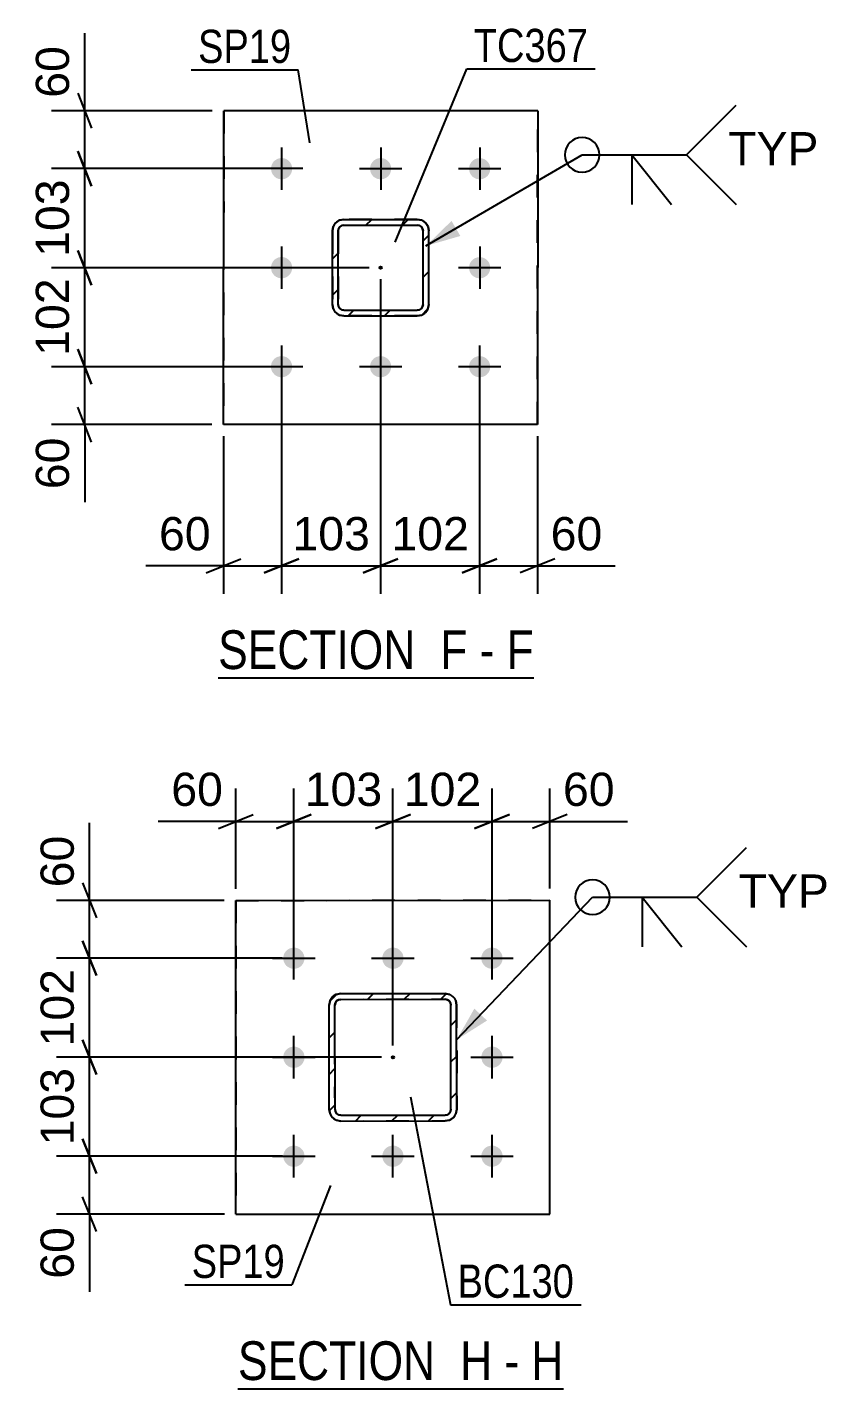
# Model space of a CAD drawing. Header units: millimetres. Extents: x -130 to 464, y -183 to 237.
# Drawn here: x 307.8 to 377, y -12.5 to 105 of the extents above; entities that cross this region are included whole.
import ezdxf

# ---------------------------------------------------------------- set-up
doc = ezdxf.new("R2010")
doc.units = ezdxf.units.MM
doc.linetypes.add('DXK_LINE_DOT2', pattern=[3.9198, 1.9599, -1.9599])
doc.linetypes.add('DXK_LINE_DOT3', pattern=[5.9187, 2.979, -0.9799, 0.9799, -0.9799])
doc.styles.add('Arial', font='ARIAL.TTF', dxfattribs={"height": 0.2})
doc.styles.add('Arial Narrow', font='ARIALN.TTF', dxfattribs={"height": 0.2})

# ---------------------------------------------------------------- blocks, each defined once
blk = doc.blocks.new('Unknown-284929128-15 - 3532')
at = {"color": 6, "linetype": 'Continuous'}
blk.add_line((326, -12.5), (354.07, -12.5), dxfattribs=at)
at = {"color": 0, "linetype": 'Continuous'}
for points in [[(344.11, -11.75), (344.11, -8.25), (326, -8.25), (326, -11.75)], [(347.93, -11.75), (347.93, -8.25), (345.16, -8.25), (345.16, -11.75)], [(350.25, -11.75), (350.25, -8.25), (348.98, -8.25), (348.98, -11.75)], [(354.07, -11.75), (354.07, -8.25), (351.3, -8.25), (351.3, -11.75)]]:
    blk.add_wipeout(points, dxfattribs=at)
at = {"color": 7, "linetype": 'Continuous', "style": 'Arial Narrow'}
for s, p in [('SECTION ', (326, -11.75)), ('H', (345.16, -11.75)), ('H', (351.3, -11.75)), ('-', (348.98, -11.75))]:
    blk.add_text(s, height=3.34, dxfattribs=at).set_placement(p)
blk = doc.blocks.new('Unknown-284929128-19 - 4059')
at = {"color": 6, "linetype": 'Continuous'}
blk.add_line((324.29, 48.85), (351.51, 48.85), dxfattribs=at)
at = {"color": 0, "linetype": 'Continuous'}
for points in [[(342.4, 49.6), (342.4, 53.1), (324.29, 53.1), (324.29, 49.6)], [(345.79, 49.6), (345.79, 53.1), (343.45, 53.1), (343.45, 49.6)], [(348.12, 49.6), (348.12, 53.1), (346.84, 53.1), (346.84, 49.6)], [(351.51, 49.6), (351.51, 53.1), (349.17, 53.1), (349.17, 49.6)]]:
    blk.add_wipeout(points, dxfattribs=at)
at = {"color": 7, "linetype": 'Continuous', "style": 'Arial Narrow'}
for s, p in [('SECTION ', (324.29, 49.6)), ('F', (343.45, 49.6)), ('F', (349.17, 49.6)), ('-', (346.84, 49.6))]:
    blk.add_text(s, height=3.34, dxfattribs=at).set_placement(p)
blk = doc.blocks.new('Part-284929128-3559 - 3532')
at = {"color": 2, "linetype": 'Continuous'}
for p, q in [((325.82, 29.64), (352.9, 29.65)), ((325.82, 29.64), (325.82, 29.64)), ((325.83, 2.56), (325.82, 29.64)), ((352.9, 29.65), (352.9, 29.65)), ((352.91, 2.57), (352.9, 29.65)), ((325.83, 2.56), (352.91, 2.57)), ((325.83, 2.56), (325.83, 2.56)), ((352.91, 2.57), (352.91, 2.57))]:
    blk.add_line(p, q, dxfattribs=at)
at = {"color": 7, "linetype": 'DXK_LINE_DOT2'}
for p, q in [((325.82, 29.64), (352.9, 29.65)), ((325.82, 29.64), (325.83, 2.56)), ((352.91, 2.57), (352.9, 29.65)), ((325.83, 2.56), (352.91, 2.57))]:
    blk.add_line(p, q, dxfattribs=at)
blk = doc.blocks.new('Bolt-284929128-3584 - 3532')
at = {"linetype": 'Continuous'}
for points in [[(331.48, 25.28), (331.6, 25.13), (331.68, 24.96), (331.73, 24.77), (331.74, 24.58), (331.7, 24.39), (331.63, 24.21), (331.52, 24.06), (331.39, 23.92), (331.22, 23.82), (331.04, 23.76), (330.85, 23.73), (330.66, 23.74), (330.48, 23.8), (330.31, 23.89), (330.16, 24.01), (330.05, 24.16), (329.96, 24.33), (329.91, 24.52), (329.91, 24.71), (329.94, 24.9), (330.01, 25.08), (330.12, 25.23), (330.26, 25.37), (330.42, 25.47), (330.6, 25.53), (330.79, 25.56), (330.98, 25.55), (331.17, 25.5), (331.33, 25.41)], [(340.02, 25.28), (340.14, 25.13), (340.23, 24.96), (340.27, 24.77), (340.28, 24.58), (340.25, 24.39), (340.17, 24.22), (340.07, 24.06), (339.93, 23.92), (339.77, 23.82), (339.59, 23.76), (339.4, 23.73), (339.21, 23.74), (339.02, 23.8), (338.85, 23.89), (338.7, 24.01), (338.59, 24.16), (338.5, 24.33), (338.46, 24.52), (338.45, 24.71), (338.48, 24.9), (338.55, 25.08), (338.66, 25.24), (338.8, 25.37), (338.96, 25.47), (339.14, 25.54), (339.33, 25.56), (339.52, 25.55), (339.71, 25.5), (339.88, 25.41)], [(348.57, 25.28), (348.68, 25.13), (348.77, 24.96), (348.81, 24.78), (348.82, 24.58), (348.79, 24.4), (348.72, 24.22), (348.61, 24.06), (348.47, 23.93), (348.31, 23.82), (348.13, 23.76), (347.94, 23.73), (347.75, 23.75), (347.56, 23.8), (347.39, 23.89), (347.25, 24.01), (347.13, 24.16), (347.04, 24.33), (347, 24.52), (346.99, 24.71), (347.02, 24.9), (347.1, 25.08), (347.2, 25.24), (347.34, 25.37), (347.5, 25.47), (347.68, 25.54), (347.87, 25.56), (348.06, 25.55), (348.25, 25.5), (348.42, 25.41)], [(331.48, 16.74), (331.6, 16.59), (331.69, 16.42), (331.73, 16.23), (331.74, 16.04), (331.71, 15.85), (331.63, 15.67), (331.53, 15.51), (331.39, 15.38), (331.23, 15.28), (331.05, 15.21), (330.86, 15.19), (330.67, 15.2), (330.48, 15.25), (330.31, 15.34), (330.16, 15.47), (330.05, 15.62), (329.96, 15.79), (329.92, 15.98), (329.91, 16.17), (329.94, 16.36), (330.01, 16.53), (330.12, 16.69), (330.26, 16.83), (330.42, 16.93), (330.6, 16.99), (330.79, 17.02), (330.98, 17.01), (331.17, 16.95), (331.34, 16.86)], [(348.57, 16.74), (348.68, 16.59), (348.77, 16.42), (348.82, 16.23), (348.82, 16.04), (348.79, 15.85), (348.72, 15.68), (348.61, 15.52), (348.47, 15.38), (348.31, 15.28), (348.13, 15.22), (347.94, 15.19), (347.75, 15.2), (347.56, 15.26), (347.39, 15.35), (347.25, 15.47), (347.13, 15.62), (347.05, 15.79), (347, 15.98), (346.99, 16.17), (347.03, 16.36), (347.1, 16.54), (347.21, 16.7), (347.34, 16.83), (347.51, 16.93), (347.69, 17), (347.88, 17.02), (348.07, 17.01), (348.25, 16.96), (348.42, 16.87)], [(331.48, 8.2), (331.6, 8.05), (331.69, 7.88), (331.73, 7.69), (331.74, 7.5), (331.71, 7.31), (331.63, 7.13), (331.53, 6.97), (331.39, 6.84), (331.23, 6.74), (331.05, 6.67), (330.86, 6.65), (330.67, 6.66), (330.48, 6.71), (330.31, 6.8), (330.17, 6.92), (330.05, 7.08), (329.96, 7.25), (329.92, 7.43), (329.91, 7.63), (329.94, 7.81), (330.02, 7.99), (330.12, 8.15), (330.26, 8.28), (330.42, 8.39), (330.6, 8.45), (330.79, 8.48), (330.98, 8.46), (331.17, 8.41), (331.34, 8.32)], [(340.03, 8.2), (340.14, 8.05), (340.23, 7.88), (340.27, 7.69), (340.28, 7.5), (340.25, 7.31), (340.18, 7.13), (340.07, 6.97), (339.93, 6.84), (339.77, 6.74), (339.59, 6.67), (339.4, 6.65), (339.21, 6.66), (339.02, 6.71), (338.85, 6.8), (338.71, 6.93), (338.59, 7.08), (338.51, 7.25), (338.46, 7.44), (338.45, 7.63), (338.49, 7.82), (338.56, 7.99), (338.66, 8.15), (338.8, 8.29), (338.97, 8.39), (339.15, 8.45), (339.33, 8.48), (339.53, 8.47), (339.71, 8.41), (339.88, 8.32)], [(348.57, 8.2), (348.69, 8.05), (348.77, 7.88), (348.82, 7.69), (348.82, 7.5), (348.79, 7.31), (348.72, 7.13), (348.61, 6.98), (348.47, 6.84), (348.31, 6.74), (348.13, 6.68), (347.94, 6.65), (347.75, 6.66), (347.57, 6.71), (347.4, 6.8), (347.25, 6.93), (347.13, 7.08), (347.05, 7.25), (347, 7.44), (346.99, 7.63), (347.03, 7.82), (347.1, 7.99), (347.21, 8.15), (347.34, 8.29), (347.51, 8.39), (347.69, 8.45), (347.88, 8.48), (348.07, 8.47), (348.25, 8.41), (348.42, 8.32)]]:
    blk.add_hatch(color=1, dxfattribs=at).paths.add_polyline_path(points)
at = {"color": 1, "linetype": 'Continuous'}
for p, q in [((330.82, 22.81), (330.82, 26.48)), ((339.36, 22.81), (339.36, 26.48)), ((347.91, 22.81), (347.91, 26.48)), ((328.99, 24.64), (332.66, 24.65)), ((337.53, 24.65), (341.2, 24.65)), ((346.07, 24.65), (349.74, 24.65)), ((330.82, 14.27), (330.82, 17.94)), ((347.91, 14.27), (347.91, 17.94)), ((328.99, 16.1), (332.66, 16.1)), ((346.07, 16.11), (349.74, 16.11)), ((330.83, 5.73), (330.83, 9.4)), ((339.37, 5.73), (339.37, 9.4)), ((347.91, 5.73), (347.91, 9.4)), ((328.99, 7.56), (332.66, 7.56)), ((337.53, 7.56), (341.2, 7.56)), ((346.08, 7.56), (349.74, 7.57))]:
    blk.add_line(p, q, dxfattribs=at)
blk = doc.blocks.new('Part-284929128-3581 - 3532')
at = {"linetype": 'Continuous'}
h = blk.add_hatch(dxfattribs=at)
h.set_pattern_fill('', scale=0.7, style=0, pattern_type=0)
h.set_pattern_definition([(45, (334.4816, 21.5275), (-1.57154, 1.57154), [])])
h.paths.add_polyline_path([(334.86, 21.6), (334.48, 21.53), (334.16, 21.31), (333.94, 20.99), (333.86, 20.6), (333.87, 11.6), (333.94, 11.22), (334.16, 10.9), (334.48, 10.68), (334.87, 10.6), (343.87, 10.61), (344.25, 10.68), (344.57, 10.9), (344.79, 11.22), (344.87, 11.61), (344.86, 20.61), (344.79, 20.99), (344.57, 21.31), (344.25, 21.53), (343.86, 21.61)])
h.paths.add_polyline_path([(343.86, 21.11), (344.06, 21.07), (344.22, 20.96), (344.33, 20.8), (344.36, 20.61), (344.37, 11.61), (344.33, 11.41), (344.22, 11.25), (344.06, 11.14), (343.87, 11.11), (334.87, 11.1), (334.67, 11.14), (334.51, 11.25), (334.4, 11.41), (334.37, 11.6), (334.36, 20.6), (334.4, 20.79), (334.51, 20.96), (334.67, 21.07), (334.86, 21.1)])
blk.add_hatch(color=246, dxfattribs=at).paths.add_polyline_path([(339.37, 16, -1), (339.37, 16.2, -1)])
at = {"color": 7, "linetype": 'DXK_LINE_DOT2'}
for p, q in [((334.48, 21.53), (334.86, 21.6)), ((334.86, 21.6), (343.86, 21.61)), ((343.86, 21.61), (344.25, 21.53)), ((344.25, 21.53), (344.25, 21.53)), ((333.86, 20.6), (333.94, 20.99)), ((333.87, 11.6), (333.86, 20.6)), ((334.4, 20.8), (334.36, 20.6)), ((334.37, 11.6), (334.36, 20.6)), ((334.51, 20.96), (334.4, 20.8)), ((334.67, 21.07), (334.51, 20.96)), ((334.86, 21.1), (334.67, 21.07)), ((334.86, 21.1), (343.86, 21.11)), ((344.06, 21.07), (343.86, 21.11)), ((344.22, 20.96), (344.06, 21.07)), ((344.33, 20.8), (344.22, 20.96)), ((344.36, 20.61), (344.33, 20.8)), ((344.37, 11.61), (344.36, 20.61)), ((344.79, 20.99), (344.79, 20.99)), ((344.79, 20.99), (344.86, 20.61)), ((344.86, 20.61), (344.87, 11.61)), ((333.94, 11.22), (333.87, 11.6)), ((334.37, 11.6), (334.4, 11.41)), ((334.4, 11.41), (334.51, 11.25)), ((334.87, 10.6), (334.48, 10.68)), ((334.51, 11.25), (334.68, 11.14)), ((334.68, 11.14), (334.87, 11.1)), ((334.87, 11.1), (343.87, 11.11)), ((334.87, 10.6), (343.87, 10.61)), ((343.87, 11.11), (344.06, 11.14)), ((344.25, 10.68), (343.87, 10.61)), ((344.06, 11.14), (344.22, 11.25)), ((344.22, 11.25), (344.33, 11.41)), ((344.33, 11.41), (344.37, 11.61)), ((344.87, 11.61), (344.79, 11.22))]:
    blk.add_line(p, q, dxfattribs=at)
at = {"color": 2, "linetype": 'Continuous'}
for p, q in [((334.86, 21.6), (334.48, 21.53)), ((334.86, 21.6), (343.86, 21.61)), ((334.86, 21.6), (334.86, 21.6)), ((343.86, 21.61), (343.86, 21.61)), ((344.25, 21.53), (343.86, 21.61)), ((333.94, 20.99), (333.86, 20.6)), ((333.86, 20.6), (333.86, 20.6)), ((333.87, 11.6), (333.86, 20.6)), ((334.36, 20.6), (334.4, 20.79)), ((334.36, 20.6), (334.36, 20.6)), ((334.37, 11.6), (334.36, 20.6)), ((334.4, 20.79), (334.51, 20.96)), ((334.51, 20.96), (334.67, 21.07)), ((334.67, 21.07), (334.86, 21.1)), ((334.86, 21.1), (343.86, 21.11)), ((334.86, 21.1), (334.86, 21.1)), ((343.86, 21.11), (343.86, 21.11)), ((343.86, 21.11), (344.06, 21.07)), ((344.06, 21.07), (344.22, 20.96)), ((344.22, 20.96), (344.33, 20.8)), ((344.33, 20.8), (344.36, 20.61)), ((344.36, 20.61), (344.36, 20.61)), ((344.37, 11.61), (344.36, 20.61)), ((344.86, 20.61), (344.79, 20.99)), ((344.86, 20.61), (344.86, 20.61)), ((344.87, 11.61), (344.86, 20.61)), ((333.87, 11.6), (333.87, 11.6)), ((333.87, 11.6), (333.94, 11.22)), ((334.37, 11.6), (334.37, 11.6)), ((334.4, 11.41), (334.37, 11.6)), ((334.51, 11.25), (334.4, 11.41)), ((334.48, 10.68), (334.87, 10.6)), ((334.67, 11.14), (334.51, 11.25)), ((334.87, 11.1), (334.67, 11.14)), ((334.87, 11.1), (343.87, 11.11)), ((334.87, 11.1), (334.87, 11.1)), ((334.87, 10.6), (343.87, 10.61)), ((334.87, 10.6), (334.87, 10.6)), ((344.06, 11.14), (343.87, 11.11)), ((343.87, 11.11), (343.87, 11.11)), ((343.87, 10.61), (344.25, 10.68)), ((343.87, 10.61), (343.87, 10.61)), ((344.22, 11.25), (344.06, 11.14)), ((344.33, 11.41), (344.22, 11.25)), ((344.37, 11.61), (344.33, 11.41)), ((344.37, 11.61), (344.37, 11.61)), ((344.79, 11.22), (344.87, 11.61)), ((344.87, 11.61), (344.87, 11.61))]:
    blk.add_line(p, q, dxfattribs=at)
at = {"color": 7, "linetype": 'DXK_LINE_DOT3'}
blk.add_line((339.36, 16.1), (339.37, 16.11), dxfattribs=at)
at = {"color": 246, "linetype": 'DXK_LINE_DOT2'}
blk.add_line((339.36, 16.1), (339.37, 16.11), dxfattribs=at)
at = {"color": 246, "linetype": 'Continuous'}
blk.add_circle((339.37, 16.1), 0.1, dxfattribs=at)
at = {"color": 7, "linetype": 'DXK_LINE_DOT2'}
for centre, start, end in [((334.86, 20.6), 112.5099, 157.5099), ((334.87, 11.6), 202.5099, 247.5099), ((343.87, 11.61), 292.5099, 337.5099)]:
    blk.add_arc(centre, 1, start, end, dxfattribs=at)
at = {"color": 2, "linetype": 'Continuous'}
for centre, start, end in [((334.86, 20.6), 112.5099, 157.5099), ((343.86, 20.61), 22.5099, 67.5099), ((334.87, 11.6), 202.5099, 247.5099), ((343.87, 11.61), 292.5099, 337.5099)]:
    blk.add_arc(centre, 1, start, end, dxfattribs=at)
blk = doc.blocks.new('Part-284929128-4078 - 4059')
at = {"linetype": 'Continuous'}
h = blk.add_hatch(dxfattribs=at)
h.set_pattern_fill('', scale=0.7, style=0, pattern_type=0)
h.set_pattern_definition([(45, (341.8534, 80.1415), (-1.57154, 1.57154), [])])
h.paths.add_polyline_path([(341.47, 80.07), (341.85, 80.14), (342.18, 80.36), (342.39, 80.68), (342.47, 81.07), (342.47, 87.4), (342.4, 87.78), (342.18, 88.11), (341.85, 88.32), (341.47, 88.4), (335.14, 88.4), (334.76, 88.32), (334.43, 88.11), (334.21, 87.78), (334.14, 87.4), (334.14, 81.07), (334.21, 80.68), (334.43, 80.36), (334.75, 80.14), (335.14, 80.07)])
h.paths.add_polyline_path([(335.14, 80.57), (334.95, 80.6), (334.78, 80.71), (334.68, 80.88), (334.64, 81.07), (334.64, 87.4), (334.68, 87.59), (334.79, 87.75), (334.95, 87.86), (335.14, 87.9), (341.47, 87.9), (341.66, 87.86), (341.83, 87.75), (341.93, 87.59), (341.97, 87.4), (341.97, 81.07), (341.93, 80.87), (341.82, 80.71), (341.66, 80.6), (341.47, 80.57)])
blk.add_hatch(color=246, dxfattribs=at).paths.add_polyline_path([(338.3, 84.13, -1), (338.3, 84.33, -1)])
at = {"color": 7, "linetype": 'DXK_LINE_DOT2'}
for p, q in [((334.76, 88.32), (335.14, 88.4)), ((341.47, 88.4), (335.14, 88.4)), ((341.47, 88.4), (341.85, 88.32)), ((334.14, 87.4), (334.21, 87.78)), ((334.14, 87.4), (334.14, 81.07)), ((334.68, 87.59), (334.64, 87.4)), ((334.64, 87.4), (334.64, 81.07)), ((334.78, 87.75), (334.68, 87.59)), ((334.95, 87.86), (334.78, 87.75)), ((335.14, 87.9), (334.95, 87.86)), ((335.14, 87.9), (341.47, 87.9)), ((341.66, 87.86), (341.47, 87.9)), ((341.83, 87.75), (341.66, 87.86)), ((341.93, 87.59), (341.83, 87.75)), ((341.97, 87.4), (341.93, 87.59)), ((341.97, 81.07), (341.97, 87.4)), ((342.4, 87.78), (342.47, 87.4)), ((342.47, 81.07), (342.47, 87.4)), ((334.21, 80.68), (334.14, 81.07)), ((334.64, 81.07), (334.68, 80.88)), ((341.93, 80.87), (341.97, 81.07)), ((342.47, 81.07), (342.39, 80.68)), ((334.68, 80.88), (334.78, 80.71)), ((335.14, 80.07), (334.75, 80.14)), ((334.78, 80.71), (334.95, 80.6)), ((334.95, 80.6), (335.14, 80.57)), ((335.14, 80.57), (341.47, 80.57)), ((341.47, 80.07), (335.14, 80.07)), ((341.47, 80.57), (341.66, 80.6)), ((341.85, 80.14), (341.47, 80.07)), ((341.66, 80.6), (341.82, 80.71)), ((341.82, 80.71), (341.93, 80.87))]:
    blk.add_line(p, q, dxfattribs=at)
at = {"color": 2, "linetype": 'Continuous'}
for p, q in [((335.14, 88.4), (334.76, 88.32)), ((335.14, 88.4), (335.14, 88.4)), ((335.14, 88.4), (341.47, 88.4)), ((341.47, 88.4), (341.47, 88.4)), ((341.85, 88.32), (341.47, 88.4)), ((334.21, 87.78), (334.14, 87.4)), ((334.14, 87.4), (334.14, 87.4)), ((334.14, 81.07), (334.14, 87.4)), ((334.64, 87.4), (334.68, 87.59)), ((334.64, 87.4), (334.64, 87.4)), ((334.64, 81.07), (334.64, 87.4)), ((334.68, 87.59), (334.79, 87.75)), ((334.79, 87.75), (334.95, 87.86)), ((334.95, 87.86), (335.14, 87.9)), ((335.14, 87.9), (335.14, 87.9)), ((335.14, 87.9), (341.47, 87.9)), ((341.47, 87.9), (341.47, 87.9)), ((341.47, 87.9), (341.66, 87.86)), ((341.66, 87.86), (341.83, 87.75)), ((341.83, 87.75), (341.93, 87.59)), ((341.93, 87.59), (341.97, 87.4)), ((341.97, 87.4), (341.97, 87.4)), ((341.97, 81.07), (341.97, 87.4)), ((342.47, 87.4), (342.4, 87.78)), ((342.47, 87.4), (342.47, 87.4)), ((342.47, 81.07), (342.47, 87.4)), ((334.14, 81.07), (334.14, 81.07)), ((334.14, 81.07), (334.21, 80.68)), ((334.64, 81.07), (334.64, 81.07)), ((334.68, 80.88), (334.64, 81.07)), ((341.97, 81.07), (341.93, 80.87)), ((341.97, 81.07), (341.97, 81.07)), ((342.39, 80.68), (342.47, 81.07)), ((342.47, 81.07), (342.47, 81.07)), ((334.78, 80.71), (334.68, 80.88)), ((334.75, 80.14), (335.14, 80.07)), ((334.95, 80.6), (334.78, 80.71)), ((335.14, 80.57), (334.95, 80.6)), ((335.14, 80.57), (335.14, 80.57)), ((335.14, 80.57), (341.47, 80.57)), ((335.14, 80.07), (335.14, 80.07)), ((335.14, 80.07), (341.47, 80.07)), ((341.66, 80.6), (341.47, 80.57)), ((341.47, 80.57), (341.47, 80.57)), ((341.47, 80.07), (341.85, 80.14)), ((341.47, 80.07), (341.47, 80.07)), ((341.82, 80.71), (341.66, 80.6)), ((341.93, 80.87), (341.82, 80.71))]:
    blk.add_line(p, q, dxfattribs=at)
at = {"color": 7, "linetype": 'DXK_LINE_DOT3'}
blk.add_line((338.3, 84.23), (338.3, 84.23), dxfattribs=at)
at = {"color": 246, "linetype": 'DXK_LINE_DOT2'}
blk.add_line((338.3, 84.23), (338.3, 84.23), dxfattribs=at)
at = {"color": 246, "linetype": 'Continuous'}
blk.add_circle((338.3, 84.23), 0.1, dxfattribs=at)
at = {"color": 7, "linetype": 'DXK_LINE_DOT2'}
for centre, start, end in [((335.14, 87.4), 112.49, 157.49), ((341.47, 87.4), 22.49, 67.49), ((335.14, 81.07), 202.49, 247.49), ((341.47, 81.07), 292.49, 337.49)]:
    blk.add_arc(centre, 1, start, end, dxfattribs=at)
at = {"color": 2, "linetype": 'Continuous'}
for centre, start, end in [((335.14, 87.4), 112.49, 157.49), ((341.47, 87.4), 22.49, 67.49), ((335.14, 81.07), 202.49, 247.49), ((341.47, 81.07), 292.49, 337.49)]:
    blk.add_arc(centre, 1, start, end, dxfattribs=at)
blk = doc.blocks.new('Part-284929128-4084 - 4059')
at = {"color": 2, "linetype": 'Continuous'}
for p, q in [((324.76, 70.69), (324.77, 97.78)), ((351.85, 97.77), (324.77, 97.78)), ((351.85, 97.77), (351.84, 70.69)), ((351.85, 97.77), (351.85, 97.77)), ((351.84, 70.69), (324.76, 70.69)), ((351.84, 70.69), (351.84, 70.69))]:
    blk.add_line(p, q, dxfattribs=at)
at = {"color": 7, "linetype": 'DXK_LINE_DOT2'}
for p, q in [((324.77, 97.78), (324.76, 70.69)), ((351.84, 70.69), (351.85, 97.77))]:
    blk.add_line(p, q, dxfattribs=at)
blk = doc.blocks.new('Bolt-284929128-4132 - 4059')
at = {"linetype": 'Continuous'}
for points in [[(328.85, 92.78), (328.87, 92.97), (328.93, 93.15), (329.02, 93.32), (329.15, 93.46), (329.31, 93.57), (329.48, 93.65), (329.67, 93.69), (329.86, 93.69), (330.05, 93.65), (330.22, 93.57), (330.38, 93.46), (330.51, 93.31), (330.6, 93.15), (330.66, 92.96), (330.68, 92.77), (330.66, 92.58), (330.6, 92.4), (330.5, 92.24), (330.38, 92.09), (330.22, 91.98), (330.05, 91.9), (329.86, 91.86), (329.67, 91.86), (329.48, 91.9), (329.3, 91.98), (329.15, 92.1), (329.02, 92.24), (328.93, 92.4), (328.87, 92.59)], [(337.39, 92.78), (337.41, 92.97), (337.47, 93.15), (337.57, 93.31), (337.69, 93.46), (337.85, 93.57), (338.02, 93.65), (338.21, 93.69), (338.4, 93.69), (338.59, 93.65), (338.77, 93.57), (338.92, 93.45), (339.05, 93.31), (339.14, 93.15), (339.2, 92.96), (339.22, 92.77), (339.2, 92.58), (339.14, 92.4), (339.05, 92.23), (338.92, 92.09), (338.76, 91.98), (338.59, 91.9), (338.4, 91.86), (338.21, 91.86), (338.02, 91.9), (337.85, 91.98), (337.69, 92.09), (337.56, 92.24), (337.47, 92.4), (337.41, 92.59)], [(345.93, 92.77), (345.95, 92.97), (346.01, 93.15), (346.11, 93.31), (346.24, 93.46), (346.39, 93.57), (346.57, 93.65), (346.75, 93.68), (346.95, 93.68), (347.13, 93.64), (347.31, 93.57), (347.46, 93.45), (347.59, 93.31), (347.69, 93.14), (347.74, 92.96), (347.76, 92.77), (347.74, 92.58), (347.68, 92.4), (347.59, 92.23), (347.46, 92.09), (347.3, 91.98), (347.13, 91.9), (346.94, 91.86), (346.75, 91.86), (346.56, 91.9), (346.39, 91.98), (346.23, 92.09), (346.1, 92.24), (346.01, 92.4), (345.95, 92.58)], [(328.85, 84.24), (328.87, 84.43), (328.93, 84.61), (329.02, 84.77), (329.15, 84.92), (329.31, 85.03), (329.48, 85.11), (329.67, 85.15), (329.86, 85.15), (330.05, 85.11), (330.22, 85.03), (330.38, 84.91), (330.51, 84.77), (330.6, 84.61), (330.66, 84.42), (330.68, 84.23), (330.66, 84.04), (330.6, 83.86), (330.5, 83.69), (330.37, 83.55), (330.22, 83.44), (330.04, 83.36), (329.86, 83.32), (329.66, 83.32), (329.48, 83.36), (329.3, 83.44), (329.15, 83.55), (329.02, 83.7), (328.92, 83.86), (328.87, 84.05)], [(345.93, 84.23), (345.95, 84.42), (346.01, 84.61), (346.11, 84.77), (346.23, 84.91), (346.39, 85.03), (346.56, 85.1), (346.75, 85.14), (346.94, 85.14), (347.13, 85.1), (347.31, 85.02), (347.46, 84.91), (347.59, 84.77), (347.68, 84.6), (347.74, 84.42), (347.76, 84.23), (347.74, 84.04), (347.68, 83.86), (347.59, 83.69), (347.46, 83.55), (347.3, 83.44), (347.13, 83.36), (346.94, 83.32), (346.75, 83.32), (346.56, 83.36), (346.39, 83.44), (346.23, 83.55), (346.1, 83.69), (346.01, 83.86), (345.95, 84.04)], [(328.84, 75.69), (328.87, 75.89), (328.92, 76.07), (329.02, 76.23), (329.15, 76.38), (329.3, 76.49), (329.48, 76.56), (329.67, 76.6), (329.86, 76.6), (330.05, 76.56), (330.22, 76.49), (330.38, 76.37), (330.5, 76.23), (330.6, 76.06), (330.66, 75.88), (330.68, 75.69), (330.66, 75.5), (330.6, 75.32), (330.5, 75.15), (330.37, 75.01), (330.22, 74.9), (330.04, 74.82), (329.86, 74.78), (329.66, 74.78), (329.48, 74.82), (329.3, 74.9), (329.15, 75.01), (329.02, 75.16), (328.92, 75.32), (328.86, 75.5)], [(337.39, 75.69), (337.41, 75.88), (337.47, 76.07), (337.56, 76.23), (337.69, 76.37), (337.85, 76.49), (338.02, 76.56), (338.21, 76.6), (338.4, 76.6), (338.59, 76.56), (338.76, 76.48), (338.92, 76.37), (339.05, 76.23), (339.14, 76.06), (339.2, 75.88), (339.22, 75.69), (339.2, 75.5), (339.14, 75.32), (339.04, 75.15), (338.91, 75.01), (338.76, 74.9), (338.58, 74.82), (338.4, 74.78), (338.21, 74.78), (338.02, 74.82), (337.84, 74.9), (337.69, 75.01), (337.56, 75.15), (337.46, 75.32), (337.41, 75.5)], [(345.93, 75.69), (345.95, 75.88), (346.01, 76.06), (346.1, 76.23), (346.23, 76.37), (346.39, 76.48), (346.56, 76.56), (346.75, 76.6), (346.94, 76.6), (347.13, 76.56), (347.3, 76.48), (347.46, 76.37), (347.59, 76.23), (347.68, 76.06), (347.74, 75.88), (347.76, 75.69), (347.74, 75.5), (347.68, 75.31), (347.59, 75.15), (347.46, 75.01), (347.3, 74.89), (347.13, 74.82), (346.94, 74.78), (346.75, 74.78), (346.56, 74.82), (346.38, 74.9), (346.23, 75.01), (346.1, 75.15), (346.01, 75.32), (345.95, 75.5)]]:
    blk.add_hatch(color=1, dxfattribs=at).paths.add_polyline_path(points)
at = {"color": 1, "linetype": 'Continuous'}
for p, q in [((329.76, 94.61), (329.76, 90.94)), ((338.31, 94.61), (338.31, 90.94)), ((346.85, 94.61), (346.85, 90.94)), ((331.6, 92.78), (327.93, 92.78)), ((340.14, 92.77), (336.47, 92.77)), ((348.68, 92.77), (345.01, 92.77)), ((329.76, 86.07), (329.76, 82.4)), ((346.85, 86.06), (346.85, 82.4)), ((331.6, 84.23), (327.93, 84.23)), ((348.68, 84.23), (345.01, 84.23)), ((329.76, 77.53), (329.76, 73.86)), ((338.3, 77.52), (338.3, 73.86)), ((346.84, 77.52), (346.84, 73.86)), ((331.59, 75.69), (327.93, 75.69)), ((340.14, 75.69), (336.47, 75.69)), ((348.68, 75.69), (345.01, 75.69))]:
    blk.add_line(p, q, dxfattribs=at)
blk = doc.blocks.new('StraightDimension-284929128-3684 - 3532')
at = {"color": 7, "linetype": 'Continuous'}
for p, q in [((313.19, 29.64), (313.19, 36.34)), ((313.19, 29.64), (313.19, 36.34)), ((312.59, 31.14), (313.79, 28.14)), ((324.82, 29.64), (310.34, 29.64)), ((313.19, 24.65), (313.19, 29.64)), ((313.79, 23.15), (312.59, 26.15)), ((329.82, 24.65), (310.34, 24.65))]:
    blk.add_line(p, q, dxfattribs=at)
at = {"color": 0}
blk.add_wipeout([(312.44, 35.82), (308.24, 35.82), (308.24, 30.17), (312.44, 30.17)], dxfattribs=at)
at = {"color": 3, "style": 'Arial'}
blk.add_text('60', height=2.865, rotation=90.0002, dxfattribs=at).set_placement((311.84, 30.77))
blk = doc.blocks.new('StraightDimension-284929128-3621 - 3532')
at = {"color": 7, "linetype": 'Continuous'}
for p, q in [((325.82, 30.64), (325.82, 39.29)), ((330.82, 25.65), (330.82, 39.29)), ((325.82, 36.44), (319.12, 36.44)), ((325.82, 36.44), (319.12, 36.44)), ((324.32, 35.84), (327.32, 37.04)), ((325.82, 36.44), (330.82, 36.44)), ((332.32, 37.04), (329.32, 35.84))]:
    blk.add_line(p, q, dxfattribs=at)
at = {"color": 0}
blk.add_wipeout([(325.3, 37.19), (325.3, 41.39), (319.65, 41.39), (319.65, 37.19)], dxfattribs=at)
at = {"color": 3, "style": 'Arial'}
blk.add_text('60', height=2.865, dxfattribs=at).set_placement((320.25, 37.79))
blk = doc.blocks.new('StraightDimension-284929128-3631 - 3532')
at = {"color": 7, "linetype": 'Continuous'}
for p, q in [((330.82, 25.65), (330.82, 39.29)), ((339.37, 17.11), (339.37, 39.29)), ((329.32, 35.84), (332.32, 37.04)), ((330.82, 36.44), (339.37, 36.44)), ((340.87, 37.04), (337.87, 35.84))]:
    blk.add_line(p, q, dxfattribs=at)
at = {"color": 0}
blk.add_wipeout([(339.03, 37.19), (339.03, 41.39), (331.16, 41.39), (331.16, 37.19)], dxfattribs=at)
at = {"color": 3, "style": 'Arial'}
blk.add_text('103', height=2.865, dxfattribs=at).set_placement((331.76, 37.79))
blk = doc.blocks.new('StraightDimension-284929128-3639 - 3532')
at = {"color": 7, "linetype": 'Continuous'}
for p, q in [((339.37, 17.11), (339.37, 39.29)), ((347.91, 25.65), (347.91, 39.29)), ((337.87, 35.84), (340.87, 37.04)), ((339.37, 36.44), (347.91, 36.44)), ((349.41, 37.04), (346.41, 35.84))]:
    blk.add_line(p, q, dxfattribs=at)
at = {"color": 0}
blk.add_wipeout([(347.57, 37.19), (347.57, 41.39), (339.7, 41.39), (339.7, 37.19)], dxfattribs=at)
at = {"color": 3, "style": 'Arial'}
blk.add_text('102', height=2.865, dxfattribs=at).set_placement((340.3, 37.79))
blk = doc.blocks.new('StraightDimension-284929128-3647 - 3532')
at = {"color": 7, "linetype": 'Continuous'}
for p, q in [((347.91, 25.65), (347.91, 39.29)), ((352.9, 30.65), (352.9, 39.29)), ((346.41, 35.84), (349.41, 37.04)), ((347.91, 36.44), (352.9, 36.44)), ((354.4, 37.04), (351.4, 35.84)), ((352.9, 36.44), (359.6, 36.44)), ((352.9, 36.44), (359.6, 36.44))]:
    blk.add_line(p, q, dxfattribs=at)
at = {"color": 0}
blk.add_wipeout([(359.08, 37.19), (359.08, 41.39), (353.43, 41.39), (353.43, 37.19)], dxfattribs=at)
at = {"color": 3, "style": 'Arial'}
blk.add_text('60', height=2.865, dxfattribs=at).set_placement((354.03, 37.79))
blk = doc.blocks.new('StraightDimension-284929128-3658 - 3532')
at = {"color": 7, "linetype": 'Continuous'}
for p, q in [((312.59, 9.06), (313.79, 6.06)), ((329.83, 7.56), (310.34, 7.56)), ((313.19, 2.56), (313.19, 7.56)), ((313.79, 1.06), (312.59, 4.06)), ((324.83, 2.56), (310.34, 2.56)), ((313.19, 2.56), (313.19, -4.14)), ((313.19, 2.56), (313.19, -4.14))]:
    blk.add_line(p, q, dxfattribs=at)
at = {"color": 0}
blk.add_wipeout([(312.44, 2.04), (308.24, 2.04), (308.24, -3.61), (312.44, -3.61)], dxfattribs=at)
at = {"color": 3, "style": 'Arial'}
blk.add_text('60', height=2.865, rotation=90.0002, dxfattribs=at).set_placement((311.84, -3.01))
blk = doc.blocks.new('StraightDimension-284929128-3668 - 3532')
at = {"color": 7, "linetype": 'Continuous'}
for p, q in [((312.59, 17.61), (313.79, 14.61)), ((338.37, 16.11), (310.34, 16.11)), ((313.19, 7.56), (313.19, 16.11)), ((313.79, 6.06), (312.59, 9.06)), ((329.83, 7.56), (310.34, 7.56))]:
    blk.add_line(p, q, dxfattribs=at)
at = {"color": 0}
blk.add_wipeout([(312.44, 15.77), (308.24, 15.77), (308.24, 7.9), (312.44, 7.9)], dxfattribs=at)
at = {"color": 3, "style": 'Arial'}
blk.add_text('103', height=2.865, rotation=90.0002, dxfattribs=at).set_placement((311.84, 8.5))
blk = doc.blocks.new('StraightDimension-284929128-3676 - 3532')
at = {"color": 7, "linetype": 'Continuous'}
for p, q in [((312.59, 26.15), (313.79, 23.15)), ((329.82, 24.65), (310.34, 24.65)), ((313.19, 16.11), (313.19, 24.65)), ((313.79, 14.61), (312.59, 17.61)), ((338.37, 16.11), (310.34, 16.11))]:
    blk.add_line(p, q, dxfattribs=at)
at = {"color": 0}
blk.add_wipeout([(312.44, 24.31), (308.24, 24.31), (308.24, 16.44), (312.44, 16.44)], dxfattribs=at)
at = {"color": 3, "style": 'Arial'}
blk.add_text('102', height=2.865, rotation=90.0002, dxfattribs=at).set_placement((311.84, 17.04))
blk = doc.blocks.new('StraightDimension-284929128-4209 - 4059')
at = {"color": 7, "linetype": 'Continuous'}
for p, q in [((312.78, 97.78), (312.78, 104.47)), ((312.78, 97.78), (312.78, 104.47)), ((312.18, 99.28), (313.38, 96.28)), ((323.77, 97.78), (309.93, 97.78)), ((312.78, 92.78), (312.78, 97.78)), ((313.38, 91.28), (312.18, 94.28)), ((328.76, 92.78), (309.93, 92.78))]:
    blk.add_line(p, q, dxfattribs=at)
at = {"color": 0}
blk.add_wipeout([(312.03, 103.95), (307.83, 103.95), (307.83, 98.3), (312.03, 98.3)], dxfattribs=at)
at = {"color": 3, "style": 'Arial'}
blk.add_text('60', height=2.865, rotation=90.0002, dxfattribs=at).set_placement((311.43, 98.9))
blk = doc.blocks.new('StraightDimension-284929128-4200 - 4059')
at = {"color": 7, "linetype": 'Continuous'}
for p, q in [((312.18, 94.28), (313.38, 91.28)), ((328.76, 92.78), (309.93, 92.78)), ((312.78, 84.23), (312.78, 92.78)), ((313.38, 82.73), (312.18, 85.73)), ((337.31, 84.23), (309.93, 84.23))]:
    blk.add_line(p, q, dxfattribs=at)
at = {"color": 0}
blk.add_wipeout([(312.03, 92.44), (307.83, 92.44), (307.83, 84.57), (312.03, 84.57)], dxfattribs=at)
at = {"color": 3, "style": 'Arial'}
blk.add_text('103', height=2.865, rotation=90.0002, dxfattribs=at).set_placement((311.43, 85.17))
blk = doc.blocks.new('StraightDimension-284929128-4144 - 4059')
at = {"color": 7, "linetype": 'Continuous'}
for p, q in [((329.76, 74.69), (329.76, 56.1)), ((324.76, 69.69), (324.76, 56.1)), ((323.26, 57.9), (326.26, 59.1)), ((331.26, 59.1), (328.26, 57.9)), ((324.76, 58.5), (318.06, 58.5)), ((324.76, 58.5), (318.06, 58.5)), ((324.76, 58.5), (329.76, 58.5))]:
    blk.add_line(p, q, dxfattribs=at)
at = {"color": 0}
blk.add_wipeout([(324.24, 59.25), (324.24, 63.45), (318.59, 63.45), (318.59, 59.25)], dxfattribs=at)
at = {"color": 3, "style": 'Arial'}
blk.add_text('60', height=2.865, dxfattribs=at).set_placement((319.19, 59.85))
blk = doc.blocks.new('StraightDimension-284929128-4154 - 4059')
at = {"color": 7, "linetype": 'Continuous'}
for p, q in [((338.3, 83.23), (338.3, 56.1)), ((329.76, 74.69), (329.76, 56.1)), ((328.26, 57.9), (331.26, 59.1)), ((339.8, 59.1), (336.8, 57.9)), ((329.76, 58.5), (338.3, 58.5))]:
    blk.add_line(p, q, dxfattribs=at)
at = {"color": 0}
blk.add_wipeout([(337.97, 59.25), (337.97, 63.45), (330.1, 63.45), (330.1, 59.25)], dxfattribs=at)
at = {"color": 3, "style": 'Arial'}
blk.add_text('103', height=2.865, dxfattribs=at).set_placement((330.7, 59.85))
blk = doc.blocks.new('StraightDimension-284929128-4162 - 4059')
at = {"color": 7, "linetype": 'Continuous'}
for p, q in [((338.3, 83.23), (338.3, 56.1)), ((346.84, 74.69), (346.84, 56.1)), ((336.8, 57.9), (339.8, 59.1)), ((348.34, 59.1), (345.34, 57.9)), ((338.3, 58.5), (346.84, 58.5))]:
    blk.add_line(p, q, dxfattribs=at)
at = {"color": 0}
blk.add_wipeout([(346.51, 59.25), (346.51, 63.45), (338.64, 63.45), (338.64, 59.25)], dxfattribs=at)
at = {"color": 3, "style": 'Arial'}
blk.add_text('102', height=2.865, dxfattribs=at).set_placement((339.24, 59.85))
blk = doc.blocks.new('StraightDimension-284929128-4170 - 4059')
at = {"color": 7, "linetype": 'Continuous'}
for p, q in [((346.84, 74.69), (346.84, 56.1)), ((351.84, 69.69), (351.84, 56.1)), ((345.34, 57.9), (348.34, 59.1)), ((353.34, 59.1), (350.34, 57.9)), ((346.84, 58.5), (351.84, 58.5)), ((351.84, 58.5), (358.54, 58.5)), ((351.84, 58.5), (358.54, 58.5))]:
    blk.add_line(p, q, dxfattribs=at)
at = {"color": 0}
blk.add_wipeout([(358.02, 59.25), (358.02, 63.45), (352.37, 63.45), (352.37, 59.25)], dxfattribs=at)
at = {"color": 3, "style": 'Arial'}
blk.add_text('60', height=2.865, dxfattribs=at).set_placement((352.97, 59.85))
blk = doc.blocks.new('StraightDimension-284929128-4181 - 4059')
at = {"color": 7, "linetype": 'Continuous'}
for p, q in [((312.18, 77.19), (313.38, 74.19)), ((328.76, 75.69), (309.93, 75.69)), ((312.78, 70.69), (312.78, 75.69)), ((313.38, 69.19), (312.18, 72.19)), ((323.76, 70.69), (309.93, 70.69)), ((312.78, 70.69), (312.78, 64)), ((312.78, 70.69), (312.78, 64))]:
    blk.add_line(p, q, dxfattribs=at)
at = {"color": 0}
blk.add_wipeout([(312.03, 70.17), (307.83, 70.17), (307.83, 64.52), (312.03, 64.52)], dxfattribs=at)
at = {"color": 3, "style": 'Arial'}
blk.add_text('60', height=2.865, rotation=90.0002, dxfattribs=at).set_placement((311.43, 65.12))
blk = doc.blocks.new('StraightDimension-284929128-4191 - 4059')
at = {"color": 7, "linetype": 'Continuous'}
for p, q in [((312.18, 85.73), (313.38, 82.73)), ((337.31, 84.23), (309.93, 84.23)), ((312.78, 75.69), (312.78, 84.23)), ((313.38, 74.19), (312.18, 77.19)), ((328.76, 75.69), (309.93, 75.69))]:
    blk.add_line(p, q, dxfattribs=at)
at = {"color": 0}
blk.add_wipeout([(312.03, 83.9), (307.83, 83.9), (307.83, 76.03), (312.03, 76.03)], dxfattribs=at)
at = {"color": 3, "style": 'Arial'}
blk.add_text('102', height=2.865, rotation=90.0002, dxfattribs=at).set_placement((311.43, 76.63))
blk = doc.blocks.new('Mark-284929128-3555 - 3532')
at = {"color": 30, "linetype": 'Continuous'}
for p in [(333.97, 5.03), (321.41, -3.54)]:
    blk.add_line(p, (330.65, -3.54), dxfattribs=at)
at = {"color": 0}
blk.add_wipeout([(330.05, -2.94), (330.05, 0.06), (322.01, 0.06), (322.01, -2.94)], dxfattribs=at)
blk.add_wipeout([(330.05, -2.94), (330.05, 0.06), (322.01, 0.06), (322.01, -2.94)], dxfattribs=at)
at = {"color": 3, "style": 'Arial Narrow'}
blk.add_text('SP19', height=2.863, dxfattribs=at).set_placement((322.01, -2.94))
blk = doc.blocks.new('WeldMark-284929128-3694 - 3532')
at = {"linetype": 'Continuous'}
blk.add_hatch(color=30, dxfattribs=at).paths.add_polyline_path([(347.48, 19.27), (344.86, 17.61), (346.39, 20.3)])
at = {"color": 30, "linetype": 'Continuous'}
for p, q in [((344.86, 17.61), (356.58, 29.91)), ((356.58, 29.91), (365.58, 29.91))]:
    blk.add_line(p, q, dxfattribs=at)
at = {"color": 3, "linetype": 'Continuous'}
for q in [(364.29, 25.62), (360.86, 25.62)]:
    blk.add_line((360.86, 29.91), q, dxfattribs=at)
for start, end in [(90, 270), (270, 90)]:
    blk.add_arc((356.58, 29.91), 1.5, start, end, dxfattribs=at)
at = {"color": 0, "linetype": 'Continuous'}
blk.add_wipeout([(376.95, 29.01), (376.95, 32.01), (369.18, 32.01), (369.18, 29.01)], dxfattribs=at)
blk.add_wipeout([(376.95, 29.01), (376.95, 32.01), (369.18, 32.01), (369.18, 29.01)], dxfattribs=at)
at = {"color": 3, "linetype": 'Continuous'}
for q in [(369.86, 34.2), (369.86, 25.62)]:
    blk.add_line((365.58, 29.91), q, dxfattribs=at)
at = {"color": 3, "linetype": 'Continuous', "style": 'Arial'}
blk.add_text('TYP', height=2.865, dxfattribs=at).set_placement((369.18, 29.01))
blk = doc.blocks.new('Mark-284929128-3577 - 3532')
at = {"color": 30, "linetype": 'Continuous'}
for p, q in [((340.88, 12.7), (344.34, -5.25)), ((344.34, -5.25), (355.59, -5.25))]:
    blk.add_line(p, q, dxfattribs=at)
at = {"color": 0}
blk.add_wipeout([(354.99, -4.65), (354.99, -1.65), (344.94, -1.65), (344.94, -4.65)], dxfattribs=at)
blk.add_wipeout([(354.99, -4.65), (354.99, -1.65), (344.94, -1.65), (344.94, -4.65)], dxfattribs=at)
at = {"color": 3, "style": 'Arial Narrow'}
blk.add_text('BC130', height=2.863, dxfattribs=at).set_placement((344.94, -4.65))
blk = doc.blocks.new('WeldMark-284929128-4219 - 4059')
at = {"linetype": 'Continuous'}
blk.add_hatch(color=30, dxfattribs=at).paths.add_polyline_path([(345.18, 86.97), (342.21, 86.11), (344.42, 88.27)])
at = {"color": 30, "linetype": 'Continuous'}
for p, q in [((342.21, 86.11), (355.68, 93.97)), ((355.68, 93.97), (364.68, 93.97))]:
    blk.add_line(p, q, dxfattribs=at)
at = {"color": 3, "linetype": 'Continuous'}
for q in [(363.39, 89.69), (359.96, 89.69)]:
    blk.add_line((359.96, 93.97), q, dxfattribs=at)
for start, end in [(90, 270), (270, 90)]:
    blk.add_arc((355.68, 93.97), 1.5, start, end, dxfattribs=at)
at = {"color": 0, "linetype": 'Continuous'}
blk.add_wipeout([(376.05, 93.07), (376.05, 96.07), (368.28, 96.07), (368.28, 93.07)], dxfattribs=at)
blk.add_wipeout([(376.05, 93.07), (376.05, 96.07), (368.28, 96.07), (368.28, 93.07)], dxfattribs=at)
at = {"color": 3, "linetype": 'Continuous'}
for q in [(368.96, 98.26), (368.96, 89.69)]:
    blk.add_line((364.68, 93.97), q, dxfattribs=at)
at = {"color": 3, "linetype": 'Continuous', "style": 'Arial'}
blk.add_text('TYP', height=2.865, dxfattribs=at).set_placement((368.28, 93.07))
blk = doc.blocks.new('Mark-284929128-4074 - 4059')
at = {"color": 30, "linetype": 'Continuous'}
for p, q in [((339.57, 86.44), (345.74, 101.38)), ((345.74, 101.38), (356.81, 101.38))]:
    blk.add_line(p, q, dxfattribs=at)
at = {"color": 0}
blk.add_wipeout([(356.21, 101.98), (356.21, 104.98), (346.34, 104.98), (346.34, 101.98)], dxfattribs=at)
blk.add_wipeout([(356.21, 101.98), (356.21, 104.98), (346.34, 104.98), (346.34, 101.98)], dxfattribs=at)
at = {"color": 3, "style": 'Arial Narrow'}
blk.add_text('TC367', height=2.863, dxfattribs=at).set_placement((346.34, 101.98))
blk = doc.blocks.new('Mark-284929128-4080 - 4059')
at = {"color": 30, "linetype": 'Continuous'}
for p in [(321.96, 101.3), (332.21, 95.02)]:
    blk.add_line(p, (331.2, 101.3), dxfattribs=at)
at = {"color": 0}
blk.add_wipeout([(330.6, 101.9), (330.6, 104.9), (322.56, 104.9), (322.56, 101.9)], dxfattribs=at)
blk.add_wipeout([(330.6, 101.9), (330.6, 104.9), (322.56, 104.9), (322.56, 101.9)], dxfattribs=at)
at = {"color": 3, "style": 'Arial Narrow'}
blk.add_text('SP19', height=2.863, dxfattribs=at).set_placement((322.56, 101.9))

msp = doc.modelspace()

# ---------------------------------------------------------------- block references
for name in ['Part-284929128-4084 - 4059', 'Bolt-284929128-4132 - 4059', 'Part-284929128-4078 - 4059', 'Unknown-284929128-19 - 4059', 'Part-284929128-3559 - 3532', 'Bolt-284929128-3584 - 3532', 'Part-284929128-3581 - 3532', 'Unknown-284929128-15 - 3532']:
    msp.add_blockref(name, (0, 0))

# ---------------------------------------------------------------- next in the draw order: block references
for name in ['StraightDimension-284929128-4209 - 4059', 'WeldMark-284929128-4219 - 4059', 'StraightDimension-284929128-4144 - 4059', 'StraightDimension-284929128-3684 - 3532', 'Mark-284929128-3577 - 3532', 'StraightDimension-284929128-3658 - 3532']:
    msp.add_blockref(name, (0, 0))

# ---------------------------------------------------------------- next in the draw order: block references
for name in ['Mark-284929128-4080 - 4059', 'Mark-284929128-4074 - 4059', 'StraightDimension-284929128-4200 - 4059', 'StraightDimension-284929128-3621 - 3532', 'Mark-284929128-3555 - 3532']:
    msp.add_blockref(name, (0, 0))

# ---------------------------------------------------------------- next in the draw order: block references
for name in ['StraightDimension-284929128-4154 - 4059', 'StraightDimension-284929128-3631 - 3532']:
    msp.add_blockref(name, (0, 0))

# ---------------------------------------------------------------- next in the draw order: block references
for name in ['StraightDimension-284929128-4162 - 4059', 'StraightDimension-284929128-4181 - 4059', 'StraightDimension-284929128-3639 - 3532']:
    msp.add_blockref(name, (0, 0))

# ---------------------------------------------------------------- next in the draw order: block references
for name in ['StraightDimension-284929128-4191 - 4059', 'StraightDimension-284929128-4170 - 4059', 'StraightDimension-284929128-3647 - 3532', 'StraightDimension-284929128-3668 - 3532']:
    msp.add_blockref(name, (0, 0))

# ---------------------------------------------------------------- next in the draw order: block references
for name in ['WeldMark-284929128-3694 - 3532', 'StraightDimension-284929128-3676 - 3532']:
    msp.add_blockref(name, (0, 0))

doc.saveas('drawing.dxf')
